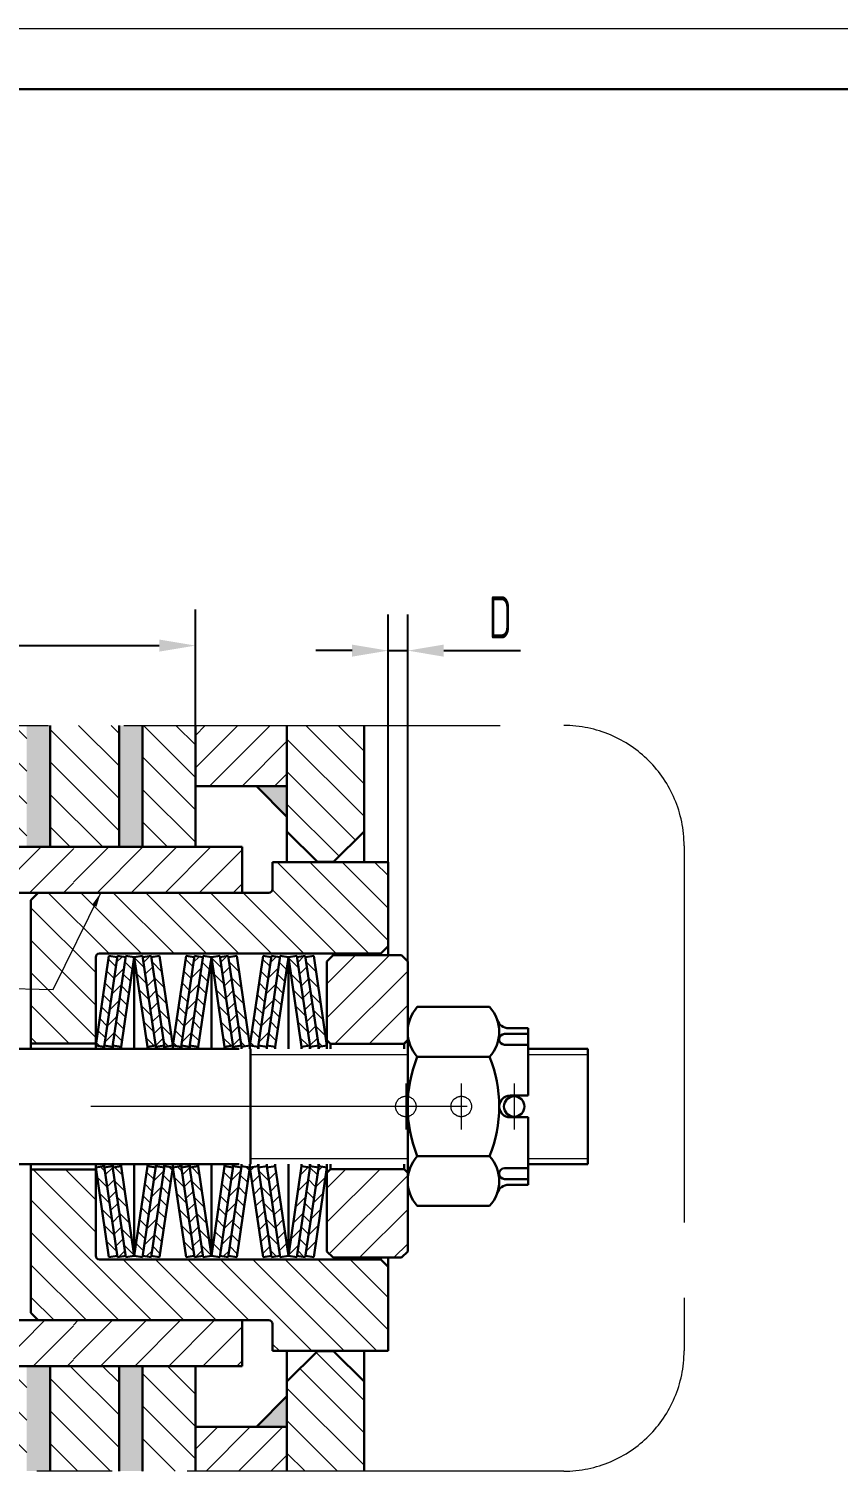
# Model space of a CAD drawing. Header units: millimetres. Extents: x 0 to 4200, y 0 to 2970.
# Drawn here: x 1292 to 1964, y 1773 to 2970 of the extents above; entities that cross this region are included whole.
import ezdxf

# ---------------------------------------------------------------- set-up
doc = ezdxf.new("R2010")
doc.units = ezdxf.units.MM
doc.header["$LTSCALE"] = 100
for name, pattern in [('F', [0.75, 0.5, -0.25]), ('G', [2, 1.25, -0.25, 0.25, -0.25]), ('K', [2.5, 1.25, -0.25, 0.25, -0.25, 0.25, -0.25])]:
    doc.linetypes.add(name, pattern=pattern)
doc.layers.get('Defpoints').update_dxf_attribs({"lineweight": 30})
for name, color, linetype, lineweight in [('01', 7, 'Continuous', 30), ('02', 1, 'Continuous', 13), ('04', 2, 'F', 13), ('05', 4, 'G', 13), ('07', 6, 'K', 13), ('08', 1, 'Continuous', 13)]:
    doc.layers.add(name, color=color, linetype=linetype, lineweight=lineweight)
doc.styles.get("Standard").update_dxf_attribs({"font": 'isocp', "width": 0.707, "bigfont": 'intecad.shx'})
doc.dimstyles.new('INTE', dxfattribs={"dimscale": 10, "dimtxt": 3.5, "dimasz": 3, "dimexe": 3, "dimexo": 0, "dimgap": 1, "dimtad": 1, "dimdec": 1, "dimzin": 9, "dimdsep": 46, "dimtxsty": 'Standard', "dimcen": 0, "dimclrd": 1, "dimclre": 1, "dimclrt": 3, "dimaunit": 1, "dimadec": 0, "dimazin": 0, "dimtfac": 1, "dimtdec": 1, "dimtmove": 0, "dimatfit": 0, "dimfxl": 1, "dimarcsym": 0})
pattern_1 = [(315, (-2533.442, 3394.5196), (-5.656854, -5.656854), [])]
pattern_2 = [(225, (-2533.442, 3394.5196), (-5.656854, 5.656854), [])]
pattern_3 = [(315, (-2597.442, 3394.5196), (-5.656854, -5.656854), [])]
pattern_4 = [(225, (-2597.442, 3394.5196), (-5.656854, 5.656854), [])]
pattern_5 = [(225, (5484.2626, 3394.5196), (5.656854, -5.656854), [])]
pattern_6 = [(315, (5484.2626, 3394.5196), (5.656854, 5.656854), [])]
pattern_7 = [(45, (-7671.776, 756.192), (-14.142136, 14.142136), [])]
pattern_8 = [(45, (5484.2626, 756.192), (5.656854, -5.656854), [])]
pattern_9 = [(135, (5484.2626, 756.192), (5.656854, 5.656854), [])]
pattern_10 = [(135, (5356.2626, 756.192), (5.656854, 5.656854), [])]
pattern_11 = [(45, (5356.2626, 756.192), (5.656854, -5.656854), [])]
pattern_12 = [(45, (5420.2626, 756.192), (5.656854, -5.656854), [])]
pattern_13 = [(135, (5420.2626, 756.192), (5.656854, 5.656854), [])]

# ---------------------------------------------------------------- blocks, each defined once
blk = doc.blocks.new('*D10')
at = {"layer": '08', "color": 1, "lineweight": -2}
for p, q in [((1590.2, 2278.3), (1590.2, 2483.8)), ((1606.4, 2195.9), (1606.4, 2483.8)), ((1560.2, 2453.8), (1530.2, 2453.8)), ((1590.2, 2453.8), (1606.4, 2453.8)), ((1636.4, 2453.8), (1700.2, 2453.8))]:
    blk.add_line(p, q, dxfattribs=at)
at = {"layer": '08', "color": 1}
for points in [[(1560.2, 2458.8), (1560.2, 2448.8), (1590.2, 2453.8)], [(1636.4, 2458.8), (1636.4, 2448.8), (1606.4, 2453.8)]]:
    blk.add_solid(points, dxfattribs=at)
at = {"layer": 'Defpoints', "color": 0}
for p in [(1606.4, 2453.8), (1590.2, 2278.3), (1606.4, 2195.9)]:
    blk.add_point(p, dxfattribs=at)
at = {"layer": '08', "color": 3, "insert": (1683.3, 2481.5), "char_height": 35, "attachment_point": 5}
blk.add_mtext('D', dxfattribs=at)
blk = doc.blocks.new('*D11')
at = {"layer": '08', "color": 1, "lineweight": -2}
for p, q in [((966.2, 2391.7), (966.2, 2488)), ((1430.2, 2391.7), (1430.2, 2488)), ((996.2, 2458), (1400.2, 2458))]:
    blk.add_line(p, q, dxfattribs=at)
at = {"layer": '08', "color": 1}
for points in [[(996.2, 2463), (996.2, 2453), (966.2, 2458)], [(1400.2, 2463), (1400.2, 2453), (1430.2, 2458)]]:
    blk.add_solid(points, dxfattribs=at)
at = {"layer": 'Defpoints', "color": 0}
for p in [(1430.2, 2458), (966.2, 2391.7), (1430.2, 2391.7)]:
    blk.add_point(p, dxfattribs=at)
at = {"layer": '08', "color": 3, "insert": (1198.2, 2485.5), "char_height": 35, "attachment_point": 5}
blk.add_mtext('W', dxfattribs=at)
blk = doc.blocks.new('*U19')
at = {"layer": '01'}
blk.add_lwpolyline([(415, 292), (25, 292)], dxfattribs=at)
at = {"layer": '02'}
blk.add_lwpolyline([(420, 297), (0, 297)], dxfattribs=at)

msp = doc.modelspace()

# ---------------------------------------------------------------- hatches: boundary and pattern name
at = {"layer": '01', "ltscale": 2.5}
h = msp.add_hatch(color=256, dxfattribs=at)
h.paths.add_polyline_path([(1029.56, 2391.65), (1010.16, 2391.65), (1010.16, 2291.51), (1029.56, 2291.51)])
h.paths.add_polyline_path([(1106.16, 2391.65), (1086.76, 2391.65), (1086.76, 2291.51), (1106.16, 2291.51)])
h.paths.add_polyline_path([(1169.56, 2391.65), (1150.16, 2391.65), (1150.16, 2291.51), (1169.56, 2291.51)])
h.paths.add_polyline_path([(1226.76, 2291.51), (1246.24, 2291.51), (1246.24, 2391.65), (1226.76, 2391.65)])
h.paths.add_polyline_path([(1309.56, 2391.65), (1290.16, 2391.65), (1290.16, 2290.86), (1309.56, 2290.86)])
h.paths.add_polyline_path([(1386.24, 2391.65), (1366.76, 2391.65), (1366.76, 2290.86), (1386.24, 2290.86)])
h.paths.add_polyline_path([(1386.24, 1859.86), (1366.76, 1859.86), (1366.76, 1772.62), (1386.24, 1772.62)])
h.paths.add_polyline_path([(1309.56, 1859.86), (1290.16, 1859.86), (1290.16, 1772.62), (1309.56, 1772.62)])
h.paths.add_polyline_path([(1226.76, 1772.62), (1246.24, 1772.62), (1246.24, 1859.2), (1226.76, 1859.2)])
h.paths.add_polyline_path([(1169.56, 1859.2), (1150.16, 1859.2), (1150.16, 1772.62), (1169.56, 1772.62)])
h.paths.add_polyline_path([(1106.16, 1859.2), (1086.76, 1859.2), (1086.76, 1772.62), (1106.16, 1772.62)])
h.paths.add_polyline_path([(1010.16, 1772.62), (1029.56, 1772.62), (1029.56, 1859.2), (1010.16, 1859.2)])
for points in [[(1506.16, 2341.36), (1480.76, 2341.36), (1506.16, 2315.96)], [(1506.16, 1809.36), (1480.76, 1809.36), (1506.16, 1834.76)]]:
    msp.add_hatch(color=256, dxfattribs=at).paths.add_polyline_path(points)
at = {"layer": '02', "linetype": 'Continuous', "ltscale": 2.5}
h = msp.add_hatch(dxfattribs=at)
h.set_pattern_fill('LINE', color=1, scale=6, angle=315, style=0)
h.set_pattern_definition([(315, (2463.412, -1729.01), (13.470384, 13.470384), [])])
h.paths.add_polyline_path([(890.16, 1846.96), (864.76, 1872.36), (851.56, 1872.36), (826.16, 1846.96), (826.16, 1772.62), (890.16, 1772.62)])
h.paths.add_polyline_path([(851.56, 2278.36), (864.76, 2278.36), (890.16, 2303.76), (890.16, 2391.65), (826.16, 2391.65), (826.16, 2303.76)])
h.paths.add_polyline_path([(1010.16, 2391.65), (966.16, 2391.65), (966.16, 2291.51), (1010.16, 2291.51)])
h.paths.add_polyline_path([(1010.16, 1859.2), (966.16, 1859.2), (966.16, 1772.62), (1010.16, 1772.62)])
h.paths.add_polyline_path([(1086.76, 1859.2), (1029.56, 1859.2), (1029.56, 1772.62), (1086.76, 1772.62)])
h.paths.add_polyline_path([(1086.76, 2291.51), (1086.76, 2391.65), (1029.56, 2391.65), (1029.56, 2291.51)])
h.paths.add_polyline_path([(1150.16, 2391.65), (1106.16, 2391.65), (1106.16, 2291.51), (1150.16, 2291.51)])
h.paths.add_polyline_path([(1106.16, 1772.62), (1150.16, 1772.62), (1150.16, 1859.2), (1106.16, 1859.2)])
h.paths.add_polyline_path([(1198.2, 1772.62), (1226.76, 1772.62), (1226.76, 1859.2), (1198.2, 1859.2)])
h.paths.add_polyline_path([(1198.2, 1859.2), (1169.56, 1859.2), (1169.56, 1772.62), (1198.2, 1772.62)])
h.paths.add_polyline_path([(1169.56, 2291.51), (1198.2, 2291.51), (1198.2, 2391.65), (1169.56, 2391.65)])
h.paths.add_polyline_path([(1198.2, 2291.51), (1226.76, 2291.51), (1226.76, 2391.65), (1198.2, 2391.65)])
h.paths.add_polyline_path([(1290.16, 2391.65), (1246.24, 2391.65), (1246.24, 2291.51), (1290.16, 2291.51)])
h.paths.add_polyline_path([(1290.16, 1859.2), (1246.24, 1859.2), (1246.24, 1772.62), (1290.16, 1772.62)])
h.paths.add_polyline_path([(1309.56, 1772.62), (1366.76, 1772.62), (1366.76, 1859.86), (1309.56, 1859.86)])
h.paths.add_polyline_path([(1430.24, 1859.86), (1386.24, 1859.86), (1386.24, 1772.62), (1430.24, 1772.62)])
h.paths.add_polyline_path([(1570.16, 1846.96), (1544.76, 1872.36), (1531.56, 1872.36), (1506.16, 1846.96), (1506.16, 1772.62), (1570.16, 1772.62)])
h.paths.add_polyline_path([(1570.16, 2391.65), (1506.16, 2391.65), (1506.16, 2303.76), (1531.56, 2278.36), (1544.76, 2278.36), (1570.16, 2303.76)])
h.paths.add_polyline_path([(1430.16, 2391.65), (1386.24, 2391.65), (1386.24, 2290.86), (1430.16, 2290.86)])
h.paths.add_polyline_path([(1366.76, 2391.65), (1309.56, 2391.65), (1309.56, 2290.86), (1366.76, 2290.86)])
h = msp.add_hatch(dxfattribs=at)
h.set_pattern_fill('LINE', color=1, scale=6, angle=45, style=0)
h.set_pattern_definition([(45, (2463.412, -1729.01), (-13.470384, 13.470384), [])])
h.paths.add_polyline_path([(1506.16, 2341.36), (1506.16, 2391.65), (1430.16, 2391.65), (1430.16, 2341.36)])
h.paths.add_polyline_path([(966.16, 2341.36), (966.16, 2391.65), (890.16, 2391.65), (890.16, 2341.36)])
h.paths.add_polyline_path([(890.16, 1809.36), (890.16, 1772.62), (966.16, 1772.62), (966.16, 1809.36)])
h.paths.add_polyline_path([(1430.24, 1809.36), (1430.24, 1772.62), (1506.16, 1772.62), (1506.16, 1809.36)])
at = {"layer": '02', "ltscale": 2.5}
h = msp.add_hatch(dxfattribs=at)
h.set_pattern_fill('_USER', color=256, scale=20, angle=45, style=0, pattern_type=0)
h.set_pattern_definition([(45, (-5801.514, -457.02), (-14.142136, 14.142136), [])])
h.paths.add_polyline_path([(1328.86, 2252.86), (1328.86, 2290.86), (927.46, 2290.86), (927.46, 2252.86)])
h.paths.add_polyline_path([(1328.86, 1859.86), (1328.86, 1897.86), (927.46, 1897.86), (927.46, 1859.86)])
h = msp.add_hatch(dxfattribs=at)
h.set_pattern_fill('_USER', color=256, scale=20, angle=45, style=0, pattern_type=0)
h.set_pattern_definition(pattern_7)
h.paths.add_polyline_path([(1468.94, 2252.85), (1468.94, 2290.86), (1328.86, 2290.86), (1328.86, 2252.85)])
at = {"layer": '02', "linetype": 'Continuous', "ltscale": 2.5}
h = msp.add_hatch(dxfattribs=at)
h.set_pattern_fill('LINE', color=1, scale=6, angle=45, style=0)
h.set_pattern_definition([(135, (1917.019, 1428.322), (13.4704, 13.4704), [])])
h.paths.add_polyline_path([(1584.14, 1948.36), (1590.23, 1942.26), (1590.23, 1872.41), (1494.22, 1872.41), (1494.22, 1894.81, 0.4142136), (1491.17, 1897.86), (1299.66, 1897.86), (1293.56, 1903.96), (1293.56, 2022.98), (1347.41, 2022.98), (1347.41, 1951.4, 0.4142136), (1350.46, 1948.36)])
h.paths.add_polyline_path([(1494.22, 2255.9), (1494.22, 2278.3), (1590.23, 2278.3), (1590.23, 2208.45), (1584.14, 2202.36), (1350.46, 2202.36, 0.4142136), (1347.41, 2199.31), (1347.41, 2127.73), (1293.56, 2127.73), (1293.56, 2246.76), (1299.66, 2252.85), (1491.17, 2252.85, 0.4142136)])
at = {"layer": '02', "ltscale": 2.5}
h = msp.add_hatch(dxfattribs=at)
h.set_pattern_fill('_USER', color=256, scale=8, angle=45, style=0, pattern_type=0)
h.set_pattern_definition(pattern_10)
h.paths.add_polyline_path([(1365.26, 2199.21), (1358.36, 2200.36), (1347.41, 2126.11), (1354.32, 2124.96), (1354.48, 2126.1), (1354.48, 2126.11), (1354.48, 2126.11)])
h = msp.add_hatch(dxfattribs=at)
h.set_pattern_fill('_USER', color=256, scale=8, angle=135, style=0, pattern_type=0)
h.set_pattern_definition(pattern_11)
h.paths.add_polyline_path([(1372.34, 2199.21), (1365.43, 2200.36), (1354.48, 2126.11), (1361.39, 2124.96), (1361.56, 2126.1), (1361.56, 2126.11), (1361.56, 2126.11)])
h = msp.add_hatch(dxfattribs=at)
h.set_pattern_fill('_USER', color=256, scale=8, angle=45, style=0, pattern_type=0)
h.set_pattern_definition(pattern_10)
h.paths.add_polyline_path([(1379.41, 2199.21), (1372.51, 2200.36), (1361.56, 2126.11), (1368.46, 2124.96)])
h = msp.add_hatch(dxfattribs=at)
h.set_pattern_fill('_USER', color=256, scale=8, angle=45, style=0, pattern_type=0)
h.set_pattern_definition(pattern_10)
h.paths.add_polyline_path([(1379.41, 2199.21), (1386.32, 2200.36), (1397.26, 2126.11), (1390.36, 2124.96)])
h = msp.add_hatch(dxfattribs=at)
h.set_pattern_fill('_USER', color=256, scale=8, angle=135, style=0, pattern_type=0)
h.set_pattern_definition(pattern_11)
h.paths.add_polyline_path([(1386.48, 2199.21), (1393.39, 2200.36), (1404.34, 2126.11), (1397.43, 2124.96), (1397.26, 2126.1), (1397.26, 2126.11), (1397.26, 2126.11)])
h = msp.add_hatch(dxfattribs=at)
h.set_pattern_fill('_USER', color=256, scale=8, angle=45, style=0, pattern_type=0)
h.set_pattern_definition(pattern_10)
h.paths.add_polyline_path([(1393.56, 2199.21), (1400.46, 2200.36), (1411.41, 2126.11), (1404.51, 2124.96), (1404.34, 2126.1), (1404.34, 2126.11), (1404.34, 2126.11)])
h = msp.add_hatch(dxfattribs=at)
h.set_pattern_fill('_USER', color=256, scale=8, angle=45, style=0, pattern_type=0)
h.set_pattern_definition(pattern_13)
h.paths.add_polyline_path([(1429.26, 2199.21), (1422.36, 2200.36), (1411.41, 2126.11), (1418.32, 2124.96), (1418.48, 2126.1), (1418.48, 2126.11), (1418.48, 2126.11)])
h = msp.add_hatch(dxfattribs=at)
h.set_pattern_fill('_USER', color=256, scale=8, angle=135, style=0, pattern_type=0)
h.set_pattern_definition(pattern_12)
h.paths.add_polyline_path([(1436.34, 2199.21), (1429.43, 2200.36), (1418.48, 2126.11), (1425.39, 2124.96), (1425.56, 2126.1), (1425.56, 2126.11), (1425.56, 2126.11)])
h = msp.add_hatch(dxfattribs=at)
h.set_pattern_fill('_USER', color=256, scale=8, angle=45, style=0, pattern_type=0)
h.set_pattern_definition(pattern_13)
h.paths.add_polyline_path([(1443.41, 2199.21), (1436.51, 2200.36), (1425.56, 2126.11), (1432.46, 2124.96)])
h = msp.add_hatch(dxfattribs=at)
h.set_pattern_fill('_USER', color=256, scale=8, angle=45, style=0, pattern_type=0)
h.set_pattern_definition(pattern_13)
h.paths.add_polyline_path([(1443.41, 2199.21), (1450.32, 2200.36), (1461.26, 2126.11), (1454.36, 2124.96)])
h = msp.add_hatch(dxfattribs=at)
h.set_pattern_fill('_USER', color=256, scale=8, angle=135, style=0, pattern_type=0)
h.set_pattern_definition(pattern_12)
h.paths.add_polyline_path([(1450.48, 2199.21), (1457.39, 2200.36), (1468.34, 2126.11), (1461.43, 2124.96), (1461.26, 2126.1), (1461.26, 2126.11), (1461.26, 2126.11)])
h = msp.add_hatch(dxfattribs=at)
h.set_pattern_fill('_USER', color=256, scale=8, angle=45, style=0, pattern_type=0)
h.set_pattern_definition(pattern_13)
h.paths.add_polyline_path([(1457.56, 2199.21), (1464.46, 2200.36), (1475.41, 2126.11), (1468.51, 2124.96), (1468.34, 2126.1), (1468.34, 2126.11), (1468.34, 2126.11)])
h = msp.add_hatch(dxfattribs=at)
h.set_pattern_fill('_USER', color=256, scale=8, angle=45, style=0, pattern_type=0)
h.set_pattern_definition(pattern_9)
h.paths.add_polyline_path([(1493.26, 2199.21), (1486.36, 2200.36), (1475.41, 2126.11), (1482.32, 2124.96), (1482.48, 2126.1), (1482.48, 2126.11), (1482.48, 2126.11)])
h = msp.add_hatch(dxfattribs=at)
h.set_pattern_fill('_USER', color=256, scale=8, angle=135, style=0, pattern_type=0)
h.set_pattern_definition(pattern_8)
h.paths.add_polyline_path([(1500.34, 2199.21), (1493.43, 2200.36), (1482.48, 2126.11), (1489.39, 2124.96), (1489.56, 2126.1), (1489.56, 2126.11), (1489.56, 2126.11)])
h = msp.add_hatch(dxfattribs=at)
h.set_pattern_fill('_USER', color=256, scale=8, angle=45, style=0, pattern_type=0)
h.set_pattern_definition(pattern_9)
h.paths.add_polyline_path([(1507.41, 2199.21), (1500.51, 2200.36), (1489.56, 2126.11), (1496.46, 2124.96)])
h = msp.add_hatch(dxfattribs=at)
h.set_pattern_fill('_USER', color=256, scale=8, angle=45, style=0, pattern_type=0)
h.set_pattern_definition(pattern_9)
h.paths.add_polyline_path([(1507.41, 2199.21), (1514.32, 2200.36), (1525.26, 2126.11), (1518.36, 2124.96)])
h = msp.add_hatch(dxfattribs=at)
h.set_pattern_fill('_USER', color=256, scale=8, angle=135, style=0, pattern_type=0)
h.set_pattern_definition(pattern_8)
h.paths.add_polyline_path([(1514.48, 2199.21), (1521.39, 2200.36), (1532.34, 2126.11), (1525.43, 2124.96), (1525.26, 2126.1), (1525.26, 2126.11), (1525.26, 2126.11)])
h = msp.add_hatch(dxfattribs=at)
h.set_pattern_fill('_USER', color=256, scale=8, angle=45, style=0, pattern_type=0)
h.set_pattern_definition(pattern_9)
h.paths.add_polyline_path([(1521.56, 2199.21), (1528.46, 2200.36), (1539.41, 2126.11), (1532.51, 2124.96), (1532.34, 2126.1), (1532.34, 2126.11), (1532.34, 2126.11)])
h = msp.add_hatch(dxfattribs=at)
h.set_pattern_fill('_USER', color=256, scale=20, angle=45, style=0, pattern_type=0)
h.set_pattern_definition([(45, (-3507.884, 608.965), (-14.142136, 14.142136), [])])
h.paths.add_polyline_path([(1603.41, 2127.36), (1606.41, 2130.36), (1606.41, 2195.86), (1601.41, 2200.86), (1544.41, 2200.86), (1539.41, 2195.86), (1539.41, 2130.36), (1542.41, 2127.36)])
h.paths.add_polyline_path([(1606.41, 2020.36), (1603.41, 2023.36), (1542.41, 2023.36), (1539.41, 2020.36), (1539.41, 1954.86), (1544.41, 1949.86), (1601.41, 1949.86), (1606.41, 1954.86)])
h = msp.add_hatch(dxfattribs=at)
h.set_pattern_fill('_USER', color=256, scale=8, angle=45, style=0, pattern_type=0)
h.set_pattern_definition(pattern_3)
h.paths.add_polyline_path([(1365.26, 1951.5), (1358.36, 1950.35), (1347.41, 2024.61), (1354.32, 2025.76), (1354.48, 2024.61), (1354.48, 2024.61), (1354.48, 2024.61)])
h = msp.add_hatch(dxfattribs=at)
h.set_pattern_fill('_USER', color=256, scale=8, angle=135, style=0, pattern_type=0)
h.set_pattern_definition(pattern_4)
h.paths.add_polyline_path([(1372.34, 1951.5), (1365.43, 1950.35), (1354.48, 2024.61), (1361.39, 2025.76), (1361.56, 2024.61), (1361.56, 2024.61), (1361.56, 2024.61)])
h = msp.add_hatch(dxfattribs=at)
h.set_pattern_fill('_USER', color=256, scale=8, angle=45, style=0, pattern_type=0)
h.set_pattern_definition(pattern_3)
h.paths.add_polyline_path([(1379.41, 1951.5), (1372.51, 1950.35), (1361.56, 2024.61), (1368.46, 2025.76)])
h = msp.add_hatch(dxfattribs=at)
h.set_pattern_fill('_USER', color=256, scale=8, angle=45, style=0, pattern_type=0)
h.set_pattern_definition(pattern_3)
h.paths.add_polyline_path([(1379.41, 1951.5), (1386.32, 1950.35), (1397.26, 2024.61), (1390.36, 2025.76)])
h = msp.add_hatch(dxfattribs=at)
h.set_pattern_fill('_USER', color=256, scale=8, angle=135, style=0, pattern_type=0)
h.set_pattern_definition(pattern_4)
h.paths.add_polyline_path([(1386.48, 1951.5), (1393.39, 1950.35), (1404.34, 2024.61), (1397.43, 2025.76), (1397.26, 2024.61), (1397.26, 2024.61), (1397.26, 2024.61)])
h = msp.add_hatch(dxfattribs=at)
h.set_pattern_fill('_USER', color=256, scale=8, angle=45, style=0, pattern_type=0)
h.set_pattern_definition(pattern_3)
h.paths.add_polyline_path([(1393.56, 1951.5), (1400.46, 1950.35), (1411.41, 2024.61), (1404.51, 2025.76), (1404.34, 2024.61), (1404.34, 2024.61), (1404.34, 2024.61)])
h = msp.add_hatch(dxfattribs=at)
h.set_pattern_fill('_USER', color=256, scale=8, angle=45, style=0, pattern_type=0)
h.set_pattern_definition(pattern_1)
h.paths.add_polyline_path([(1429.26, 1951.5), (1422.36, 1950.35), (1411.41, 2024.61), (1418.32, 2025.76), (1418.48, 2024.61), (1418.48, 2024.61), (1418.48, 2024.61)])
h = msp.add_hatch(dxfattribs=at)
h.set_pattern_fill('_USER', color=256, scale=8, angle=135, style=0, pattern_type=0)
h.set_pattern_definition(pattern_2)
h.paths.add_polyline_path([(1436.34, 1951.5), (1429.43, 1950.35), (1418.48, 2024.61), (1425.39, 2025.76), (1425.56, 2024.61), (1425.56, 2024.61), (1425.56, 2024.61)])
h = msp.add_hatch(dxfattribs=at)
h.set_pattern_fill('_USER', color=256, scale=8, angle=45, style=0, pattern_type=0)
h.set_pattern_definition(pattern_1)
h.paths.add_polyline_path([(1443.41, 1951.5), (1436.51, 1950.35), (1425.56, 2024.61), (1432.46, 2025.76)])
h = msp.add_hatch(dxfattribs=at)
h.set_pattern_fill('_USER', color=256, scale=8, angle=45, style=0, pattern_type=0)
h.set_pattern_definition(pattern_1)
h.paths.add_polyline_path([(1443.41, 1951.5), (1450.32, 1950.35), (1461.26, 2024.61), (1454.36, 2025.76)])
h = msp.add_hatch(dxfattribs=at)
h.set_pattern_fill('_USER', color=256, scale=8, angle=135, style=0, pattern_type=0)
h.set_pattern_definition(pattern_2)
h.paths.add_polyline_path([(1450.48, 1951.5), (1457.39, 1950.35), (1468.34, 2024.61), (1461.43, 2025.76), (1461.26, 2024.61), (1461.26, 2024.61), (1461.26, 2024.61)])
h = msp.add_hatch(dxfattribs=at)
h.set_pattern_fill('_USER', color=256, scale=8, angle=45, style=0, pattern_type=0)
h.set_pattern_definition(pattern_1)
h.paths.add_polyline_path([(1457.56, 1951.5), (1464.46, 1950.35), (1475.41, 2024.61), (1468.51, 2025.76), (1468.34, 2024.61), (1468.34, 2024.61), (1468.34, 2024.61)])
h = msp.add_hatch(dxfattribs=at)
h.set_pattern_fill('_USER', color=256, scale=8, angle=45, style=0, pattern_type=0)
h.set_pattern_definition(pattern_5)
h.paths.add_polyline_path([(1493.26, 1951.5), (1486.36, 1950.35), (1475.41, 2024.61), (1482.32, 2025.76), (1482.48, 2024.61), (1482.48, 2024.61), (1482.48, 2024.61)])
h = msp.add_hatch(dxfattribs=at)
h.set_pattern_fill('_USER', color=256, scale=8, angle=135, style=0, pattern_type=0)
h.set_pattern_definition(pattern_6)
h.paths.add_polyline_path([(1500.34, 1951.5), (1493.43, 1950.35), (1482.48, 2024.61), (1489.39, 2025.76), (1489.56, 2024.61), (1489.56, 2024.61), (1489.56, 2024.61)])
h = msp.add_hatch(dxfattribs=at)
h.set_pattern_fill('_USER', color=256, scale=8, angle=45, style=0, pattern_type=0)
h.set_pattern_definition(pattern_5)
h.paths.add_polyline_path([(1507.41, 1951.5), (1500.51, 1950.35), (1489.56, 2024.61), (1496.46, 2025.76)])
h = msp.add_hatch(dxfattribs=at)
h.set_pattern_fill('_USER', color=256, scale=8, angle=45, style=0, pattern_type=0)
h.set_pattern_definition(pattern_5)
h.paths.add_polyline_path([(1507.41, 1951.5), (1514.32, 1950.35), (1525.26, 2024.61), (1518.36, 2025.76)])
h = msp.add_hatch(dxfattribs=at)
h.set_pattern_fill('_USER', color=256, scale=8, angle=135, style=0, pattern_type=0)
h.set_pattern_definition(pattern_6)
h.paths.add_polyline_path([(1514.48, 1951.5), (1521.39, 1950.35), (1532.34, 2024.61), (1525.43, 2025.76), (1525.26, 2024.61), (1525.26, 2024.61), (1525.26, 2024.61)])
h = msp.add_hatch(dxfattribs=at)
h.set_pattern_fill('_USER', color=256, scale=8, angle=45, style=0, pattern_type=0)
h.set_pattern_definition(pattern_5)
h.paths.add_polyline_path([(1521.56, 1951.5), (1528.46, 1950.35), (1539.41, 2024.61), (1532.51, 2025.76), (1532.34, 2024.61), (1532.34, 2024.61), (1532.34, 2024.61)])
h = msp.add_hatch(dxfattribs=at)
h.set_pattern_fill('_USER', color=256, scale=20, angle=45, style=0, pattern_type=0)
h.set_pattern_definition(pattern_7)
h.paths.add_polyline_path([(1468.94, 1897.86), (1468.94, 1859.86), (1328.86, 1859.86), (1328.86, 1897.86)])

# ---------------------------------------------------------------- linework, layer by layer
at = {"layer": '01', "ltscale": 2.5}
for p, q in [((1309.56, 2290.86), (1309.56, 2391.65)), ((1366.76, 2290.86), (1366.76, 2391.65)), ((1506.16, 2391.65), (1506.16, 2278.3)), ((1506.16, 2278.3), (1506.16, 2391.65)), ((1570.16, 2391.65), (1570.16, 2278.3)), ((1506.16, 2341.36), (1430.16, 2341.36)), ((1506.16, 2315.96), (1480.76, 2341.36)), ((927.46, 2290.86), (1468.94, 2290.86)), ((1468.94, 2290.86), (1468.94, 2252.86)), ((1531.56, 2278.36), (1531.56, 2278.3)), ((1544.76, 2278.36), (1544.76, 2278.3)), ((927.46, 2252.86), (1328.86, 2252.86)), ((1358.36, 2200.36), (1347.41, 2126.11)), ((1365.43, 2200.36), (1354.32, 2124.96)), ((1358.36, 2200.36), (1365.26, 2199.21)), ((1372.51, 2200.36), (1361.39, 2124.96)), ((1365.43, 2200.36), (1372.34, 2199.21)), ((1379.41, 2199.21), (1368.46, 2124.96)), ((1372.51, 2200.36), (1379.41, 2199.21)), ((1386.32, 2200.36), (1379.41, 2199.21)), ((1379.41, 2199.21), (1379.41, 2123.36)), ((1379.41, 2199.21), (1390.36, 2124.96)), ((1386.32, 2200.36), (1397.43, 2124.96)), ((1393.39, 2200.36), (1386.48, 2199.21)), ((1393.39, 2200.36), (1404.51, 2124.96)), ((1400.46, 2200.36), (1393.56, 2199.21)), ((1400.46, 2200.36), (1411.41, 2126.11)), ((1422.36, 2200.36), (1411.41, 2126.11)), ((1429.43, 2200.36), (1418.32, 2124.96)), ((1422.36, 2200.36), (1429.26, 2199.21)), ((1436.51, 2200.36), (1425.39, 2124.96)), ((1429.43, 2200.36), (1436.34, 2199.21)), ((1443.41, 2199.21), (1432.46, 2124.96)), ((1436.51, 2200.36), (1443.41, 2199.21)), ((1450.32, 2200.36), (1443.41, 2199.21)), ((1443.41, 2199.21), (1443.41, 2123.36)), ((1443.41, 2199.21), (1454.36, 2124.96)), ((1450.32, 2200.36), (1461.43, 2124.96)), ((1457.39, 2200.36), (1450.48, 2199.21)), ((1457.39, 2200.36), (1468.51, 2124.96)), ((1464.46, 2200.36), (1457.56, 2199.21)), ((1464.46, 2200.36), (1475.41, 2126.11)), ((1486.36, 2200.36), (1475.41, 2126.11)), ((1493.43, 2200.36), (1482.32, 2124.96)), ((1486.36, 2200.36), (1493.26, 2199.21)), ((1500.51, 2200.36), (1489.39, 2124.96)), ((1493.43, 2200.36), (1500.34, 2199.21)), ((1507.41, 2199.21), (1496.46, 2124.96)), ((1500.51, 2200.36), (1507.41, 2199.21)), ((1514.32, 2200.36), (1507.41, 2199.21)), ((1507.41, 2199.21), (1507.41, 2123.36)), ((1507.41, 2199.21), (1518.36, 2124.96)), ((1514.32, 2200.36), (1525.43, 2124.96)), ((1521.39, 2200.36), (1514.48, 2199.21)), ((1521.39, 2200.36), (1532.51, 2124.96)), ((1528.46, 2200.36), (1521.56, 2199.21)), ((1528.46, 2200.36), (1539.41, 2126.11)), ((1544.41, 2200.86), (1539.41, 2195.86)), ((1539.41, 2195.86), (1539.41, 2123.36)), ((1601.41, 2200.86), (1544.41, 2200.86)), ((1584.14, 2200.86), (1584.14, 2202.36)), ((1601.41, 2200.86), (1606.41, 2195.86)), ((1606.41, 2195.86), (1606.41, 1954.86)), ((1674.44, 2157.96), (1614.38, 2157.96)), ((1686.91, 2135.61), (1706.41, 2135.61)), ((1690.26, 2140.36), (1706.41, 2140.36)), ((1706.41, 2140.36), (1706.41, 2084.36)), ((789.91, 2123.36), (1466.41, 2123.36)), ((1354.32, 2124.96), (1347.41, 2126.11)), ((1347.41, 2126.11), (1347.41, 2123.36)), ((1354.32, 2124.96), (1354.32, 2123.36)), ((1361.39, 2124.96), (1354.48, 2126.11)), ((1354.48, 2126.11), (1354.48, 2123.36)), ((1361.39, 2124.96), (1361.39, 2123.36)), ((1368.46, 2124.96), (1361.56, 2126.11)), ((1361.56, 2126.11), (1361.56, 2123.36)), ((1368.46, 2124.96), (1368.46, 2123.36)), ((1390.36, 2124.96), (1397.26, 2126.11)), ((1390.36, 2124.96), (1390.36, 2123.36)), ((1397.26, 2126.11), (1397.26, 2123.36)), ((1397.43, 2124.96), (1404.34, 2126.11)), ((1397.43, 2124.96), (1397.43, 2123.36)), ((1404.34, 2126.11), (1404.34, 2123.36)), ((1404.51, 2124.96), (1411.41, 2126.11)), ((1404.51, 2124.96), (1404.51, 2123.36)), ((1418.32, 2124.96), (1411.41, 2126.11)), ((1411.41, 2126.11), (1411.41, 2123.36)), ((1411.41, 2126.11), (1411.41, 2123.36)), ((1418.32, 2124.96), (1418.32, 2123.36)), ((1425.39, 2124.96), (1418.48, 2126.11)), ((1418.48, 2126.11), (1418.48, 2123.36)), ((1425.39, 2124.96), (1425.39, 2123.36)), ((1432.46, 2124.96), (1425.56, 2126.11)), ((1425.56, 2126.11), (1425.56, 2123.36)), ((1432.46, 2124.96), (1432.46, 2123.36)), ((1454.36, 2124.96), (1461.26, 2126.11)), ((1454.36, 2124.96), (1454.36, 2123.36)), ((1461.26, 2126.11), (1461.26, 2123.36)), ((1461.43, 2124.96), (1468.34, 2126.11)), ((1461.43, 2124.96), (1461.43, 2123.36)), ((1468.34, 2126.11), (1468.34, 2123.36)), ((1468.51, 2124.96), (1475.41, 2126.11)), ((1468.51, 2124.96), (1468.51, 2123.36)), ((1475.41, 2126.11), (1475.41, 2123.36)), ((1482.32, 2124.96), (1475.41, 2126.11)), ((1475.41, 2126.11), (1475.41, 2123.36)), ((1475.89, 2027.36), (1475.89, 2123.36)), ((1482.32, 2124.96), (1482.32, 2123.36)), ((1489.39, 2124.96), (1482.48, 2126.11)), ((1482.48, 2126.11), (1482.48, 2123.36)), ((1489.39, 2124.96), (1489.39, 2123.36)), ((1489.56, 2126.11), (1489.56, 2123.36)), ((1496.46, 2124.96), (1489.56, 2126.11)), ((1496.46, 2124.96), (1496.46, 2123.36)), ((1518.36, 2124.96), (1525.26, 2126.11)), ((1518.36, 2124.96), (1518.36, 2123.36)), ((1525.26, 2126.11), (1525.26, 2123.36)), ((1525.43, 2124.96), (1532.34, 2126.11)), ((1525.43, 2124.96), (1525.43, 2123.36)), ((1532.34, 2126.11), (1532.34, 2123.36)), ((1532.51, 2124.96), (1539.41, 2126.11)), ((1532.51, 2124.96), (1532.51, 2123.36)), ((1542.41, 2127.36), (1539.41, 2130.36)), ((1539.41, 2126.11), (1539.41, 2123.36)), ((1603.41, 2127.36), (1542.41, 2127.36)), ((1542.41, 2127.36), (1542.41, 2123.36)), ((1603.41, 2127.36), (1606.41, 2130.36)), ((1603.41, 2123.36), (1603.41, 2127.36)), ((1686.91, 2126.61), (1706.41, 2126.61)), ((1706.41, 2123.36), (1755.89, 2123.36)), ((1755.89, 2123.36), (1755.89, 2027.36)), ((1614.38, 2116.66), (1674.44, 2116.66)), ((1706.41, 2084.36), (1691.41, 2084.36)), ((1475.89, 2027.36), (1475.89, 2075.36)), ((1706.41, 2066.36), (1691.41, 2066.36)), ((1706.41, 2066.36), (1706.41, 2010.36)), ((789.91, 2027.36), (1466.41, 2027.36)), ((1347.41, 2024.61), (1347.41, 2027.36)), ((1354.32, 2025.76), (1347.41, 2024.61)), ((1358.36, 1950.35), (1347.41, 2024.61)), ((1354.32, 2025.76), (1354.32, 2027.36)), ((1365.43, 1950.35), (1354.32, 2025.76)), ((1354.48, 2024.61), (1354.48, 2027.36)), ((1361.39, 2025.76), (1354.48, 2024.61)), ((1361.39, 2025.76), (1361.39, 2027.36)), ((1372.51, 1950.35), (1361.39, 2025.76)), ((1361.56, 2024.61), (1361.56, 2027.36)), ((1368.46, 2025.76), (1361.56, 2024.61)), ((1368.46, 2025.76), (1368.46, 2027.36)), ((1379.41, 1951.5), (1368.46, 2025.76)), ((1379.41, 1951.5), (1379.41, 2027.36)), ((1379.41, 1951.5), (1390.36, 2025.76)), ((1386.32, 1950.35), (1397.43, 2025.76)), ((1390.36, 2025.76), (1390.36, 2027.36)), ((1390.36, 2025.76), (1397.26, 2024.61)), ((1393.39, 1950.35), (1404.51, 2025.76)), ((1397.26, 2024.61), (1397.26, 2027.36)), ((1397.43, 2025.76), (1397.43, 2027.36)), ((1397.43, 2025.76), (1404.34, 2024.61)), ((1400.46, 1950.35), (1411.41, 2024.61)), ((1404.34, 2024.61), (1404.34, 2027.36)), ((1404.51, 2025.76), (1404.51, 2027.36)), ((1404.51, 2025.76), (1411.41, 2024.61)), ((1411.41, 2024.61), (1411.41, 2027.36)), ((1411.41, 2024.61), (1411.41, 2027.36)), ((1418.32, 2025.76), (1411.41, 2024.61)), ((1422.36, 1950.35), (1411.41, 2024.61)), ((1418.32, 2025.76), (1418.32, 2027.36)), ((1429.43, 1950.35), (1418.32, 2025.76)), ((1418.48, 2024.61), (1418.48, 2027.36)), ((1425.39, 2025.76), (1418.48, 2024.61)), ((1425.39, 2025.76), (1425.39, 2027.36)), ((1436.51, 1950.35), (1425.39, 2025.76)), ((1425.56, 2024.61), (1425.56, 2027.36)), ((1432.46, 2025.76), (1425.56, 2024.61)), ((1432.46, 2025.76), (1432.46, 2027.36)), ((1443.41, 1951.5), (1432.46, 2025.76)), ((1443.41, 1951.5), (1443.41, 2027.36)), ((1443.41, 1951.5), (1454.36, 2025.76)), ((1450.32, 1950.35), (1461.43, 2025.76)), ((1454.36, 2025.76), (1454.36, 2027.36)), ((1454.36, 2025.76), (1461.26, 2024.61)), ((1457.39, 1950.35), (1468.51, 2025.76)), ((1461.26, 2024.61), (1461.26, 2027.36)), ((1461.43, 2025.76), (1461.43, 2027.36)), ((1461.43, 2025.76), (1468.34, 2024.61)), ((1464.46, 1950.35), (1475.41, 2024.61)), ((1468.34, 2024.61), (1468.34, 2027.36)), ((1468.51, 2025.76), (1468.51, 2027.36)), ((1468.51, 2025.76), (1475.41, 2024.61)), ((1475.41, 2024.61), (1475.41, 2027.36)), ((1475.41, 2024.61), (1475.41, 2027.36)), ((1482.32, 2025.76), (1475.41, 2024.61)), ((1486.36, 1950.35), (1475.41, 2024.61)), ((1482.32, 2025.76), (1482.32, 2027.36)), ((1493.43, 1950.35), (1482.32, 2025.76)), ((1482.48, 2024.61), (1482.48, 2027.36)), ((1489.39, 2025.76), (1482.48, 2024.61)), ((1489.39, 2025.76), (1489.39, 2027.36)), ((1500.51, 1950.35), (1489.39, 2025.76)), ((1489.56, 2024.61), (1489.56, 2027.36)), ((1496.46, 2025.76), (1489.56, 2024.61)), ((1496.46, 2025.76), (1496.46, 2027.36)), ((1507.41, 1951.5), (1496.46, 2025.76)), ((1507.41, 1951.5), (1507.41, 2027.36)), ((1507.41, 1951.5), (1518.36, 2025.76)), ((1514.32, 1950.35), (1525.43, 2025.76)), ((1518.36, 2025.76), (1518.36, 2027.36)), ((1518.36, 2025.76), (1525.26, 2024.61)), ((1521.39, 1950.35), (1532.51, 2025.76)), ((1525.26, 2024.61), (1525.26, 2027.36)), ((1525.43, 2025.76), (1525.43, 2027.36)), ((1525.43, 2025.76), (1532.34, 2024.61)), ((1528.46, 1950.35), (1539.41, 2024.61)), ((1532.34, 2024.61), (1532.34, 2027.36)), ((1532.51, 2025.76), (1532.51, 2027.36)), ((1532.51, 2025.76), (1539.41, 2024.61)), ((1539.41, 2027.36), (1539.41, 1954.86)), ((1539.41, 2024.61), (1539.41, 2027.36)), ((1542.41, 2027.36), (1542.41, 2023.36)), ((1603.41, 2023.36), (1603.41, 2027.36)), ((1614.38, 2034.06), (1674.44, 2034.06)), ((1686.91, 2024.11), (1706.41, 2024.11)), ((1706.41, 2027.36), (1755.89, 2027.36)), ((1542.41, 2023.36), (1539.41, 2020.36)), ((1603.41, 2023.36), (1542.41, 2023.36)), ((1603.41, 2023.36), (1606.41, 2020.36)), ((1686.91, 2015.11), (1706.41, 2015.11)), ((1690.26, 2010.36), (1706.41, 2010.36)), ((1674.44, 1992.76), (1614.38, 1992.76)), ((1544.41, 1949.86), (1539.41, 1954.86)), ((1601.41, 1949.86), (1606.41, 1954.86)), ((1358.36, 1950.35), (1365.26, 1951.5)), ((1365.43, 1950.35), (1372.34, 1951.5)), ((1372.51, 1950.35), (1379.41, 1951.5)), ((1386.32, 1950.35), (1379.41, 1951.5)), ((1393.39, 1950.35), (1386.48, 1951.5)), ((1400.46, 1950.35), (1393.56, 1951.5)), ((1422.36, 1950.35), (1429.26, 1951.5)), ((1429.43, 1950.35), (1436.34, 1951.5)), ((1436.51, 1950.35), (1443.41, 1951.5)), ((1450.32, 1950.35), (1443.41, 1951.5)), ((1457.39, 1950.35), (1450.48, 1951.5)), ((1464.46, 1950.35), (1457.56, 1951.5)), ((1486.36, 1950.35), (1493.26, 1951.5)), ((1493.43, 1950.35), (1500.34, 1951.5)), ((1500.51, 1950.35), (1507.41, 1951.5)), ((1514.32, 1950.35), (1507.41, 1951.5)), ((1521.39, 1950.35), (1514.48, 1951.5)), ((1528.46, 1950.35), (1521.56, 1951.5)), ((1601.41, 1949.86), (1544.41, 1949.86)), ((1584.14, 1948.36), (1584.14, 1949.86)), ((1590.23, 1942.26), (1584.14, 1948.36)), ((927.46, 1897.86), (1328.86, 1897.86)), ((1468.94, 1859.86), (1468.94, 1897.86)), ((1506.16, 1872.41), (1506.16, 1772.62)), ((1506.16, 1772.62), (1506.16, 1872.41)), ((1531.56, 1872.36), (1531.56, 1872.41)), ((1570.16, 1872.41), (1570.16, 1772.62)), ((927.46, 1859.86), (1468.94, 1859.86)), ((1309.56, 1859.86), (1309.56, 1772.62)), ((1366.76, 1859.86), (1366.76, 1772.62)), ((1386.24, 1772.62), (1386.24, 1859.86)), ((1430.24, 1772.62), (1430.24, 1859.86)), ((1506.16, 1834.76), (1480.76, 1809.36)), ((1506.16, 1809.36), (1430.16, 1809.36))]:
    msp.add_line(p, q, dxfattribs=at)
at = {"layer": '01', "color": 7, "linetype": 'Continuous', "ltscale": 2.5}
for p, q in [((1386.24, 2391.65), (1386.24, 2290.86)), ((1430.16, 2391.65), (1430.16, 2290.86)), ((1506.16, 2303.76), (1531.56, 2278.36)), ((1570.16, 2303.76), (1544.76, 2278.36)), ((1590.23, 2278.3), (1494.22, 2278.3)), ((1494.22, 2278.3), (1494.22, 2255.9)), ((1544.76, 2278.36), (1531.56, 2278.36)), ((1590.23, 2200.86), (1590.23, 2278.3)), ((1299.66, 2252.85), (1293.56, 2246.76)), ((1491.17, 2252.85), (1299.66, 2252.85)), ((1293.56, 2123.36), (1293.56, 2246.76)), ((1590.23, 2208.45), (1584.14, 2202.36)), ((1347.41, 2199.31), (1347.41, 2123.36)), ((1584.14, 2202.36), (1350.46, 2202.36)), ((1347.41, 2127.73), (1293.56, 2127.73)), ((1293.56, 1903.96), (1293.56, 2027.36)), ((1347.41, 2027.36), (1347.41, 1951.4)), ((1347.41, 2022.98), (1293.56, 2022.98)), ((1584.14, 1948.36), (1350.46, 1948.36)), ((1590.23, 1872.41), (1590.23, 1949.86)), ((1299.66, 1897.86), (1293.56, 1903.96)), ((1491.17, 1897.86), (1299.66, 1897.86)), ((1494.22, 1872.41), (1494.22, 1894.81)), ((1590.23, 1872.41), (1494.22, 1872.41)), ((1506.16, 1846.96), (1531.56, 1872.36)), ((1544.76, 1872.36), (1531.56, 1872.36)), ((1570.16, 1846.96), (1544.76, 1872.36))]:
    msp.add_line(p, q, dxfattribs=at)
at = {"layer": '01', "ltscale": 2.5}
msp.add_circle((1694.87, 2075.36), 8.5, dxfattribs=at)
at = {"layer": '01', "color": 7, "linetype": 'Continuous', "ltscale": 2.5}
for centre, start, end in [((1491.17, 2255.9), 270, 0), ((1350.46, 2199.31), 90, 180), ((1350.46, 1951.4), 180, 270), ((1491.17, 1894.81), 0, 90)]:
    msp.add_arc(centre, 3.05, start, end, dxfattribs=at)
at = {"layer": '01', "ltscale": 2.5}
for centre, radius, start, end in [((1637.14, 2137.31), 30.73, 137.78075, 222.21925), ((1651.68, 2137.31), 30.73, 317.78075, 42.21925), ((1690.26, 2150.36), 10, 198.68701, 270), ((1686.91, 2131.11), 4.5, 90, 270), ((1717.37, 2075.36), 110.96, 158.14909, 201.85091), ((1571.45, 2075.36), 110.96, 338.14909, 21.85091), ((1691.41, 2075.36), 9, 90, 270), ((1637.14, 2013.41), 30.73, 137.78075, 222.21925), ((1651.68, 2013.41), 30.73, 317.78075, 42.21925), ((1686.91, 2019.61), 4.5, 90, 270), ((1690.26, 2000.36), 10, 90, 161.31299)]:
    msp.add_arc(centre, radius, start, end, dxfattribs=at)
at = {"layer": '02', "ltscale": 2.5}
for p, q in [((1475.89, 2118.56), (1606.41, 2118.56)), ((1706.41, 2118.56), (1755.89, 2118.56)), ((1475.89, 2032.16), (1606.41, 2032.16)), ((1706.41, 2032.16), (1755.89, 2032.16))]:
    msp.add_line(p, q, dxfattribs=at)
at = {"layer": '04', "ltscale": 2.5}
for centre in [(1604.87, 2075.36), (1650.87, 2075.36)]:
    msp.add_circle(centre, 8.5, dxfattribs=at)
at = {"layer": '05', "ltscale": 2.5}
for p, q in [((1604.87, 2094.39), (1604.87, 2056.32)), ((1650.87, 2094.39), (1650.87, 2056.32)), ((1694.87, 2094.39), (1694.87, 2056.32)), ((1655.89, 2075.36), (641.89, 2075.36))]:
    msp.add_line(p, q, dxfattribs=at)
at = {"layer": '07', "ltscale": 2.5}
for p, q in [((745.73, 2391.65), (1735.94, 2391.65)), ((1835.94, 2291.65), (1835.94, 1872.62)), ((1735.94, 1772.62), (745.73, 1772.62))]:
    msp.add_line(p, q, dxfattribs=at)
for centre, start, end in [((1735.94, 2291.65), 0, 90), ((1735.94, 1872.62), 270, 0)]:
    msp.add_arc(centre, 100, start, end, dxfattribs=at)
at = {"layer": '08', "color": 1, "linetype": 'Continuous', "ltscale": 2.5}
for p, q in [((1311.96, 2172.54), (1351.57, 2252.85)), ((983.6, 2180.81), (1311.96, 2172.54))]:
    msp.add_line(p, q, dxfattribs=at)
msp.add_solid([(1344.49, 2242.96), (1351.57, 2252.85), (1348.08, 2241.2)], dxfattribs=at)

# ---------------------------------------------------------------- block references
at = {"layer": '01', "xscale": 10, "yscale": 10, "zscale": 10}
msp.add_blockref('*U19', (0, 0), dxfattribs=at)

# ---------------------------------------------------------------- dimensions: what is measured, and where the dimension line sits
at = {"layer": '08', "ltscale": 2.5}
for base, p1, p2, text, picture, middle in [((1430.16, 2457.99), (966.16, 2391.65), (1430.16, 2391.65), 'W', '*D11', (1198.16, 2485.49)), ((1606.41, 2453.8), (1590.23, 2278.3), (1606.41, 2195.86), 'D', '*D10', (1683.3, 2481.55))]:
    dim = msp.add_linear_dim(base=base, p1=p1, p2=p2, text=text, dimstyle='INTE', dxfattribs=at)
    dim.commit()
    dim.dimension.update_dxf_attribs({"geometry": picture, "text_midpoint": middle})

doc.saveas('drawing.dxf')
